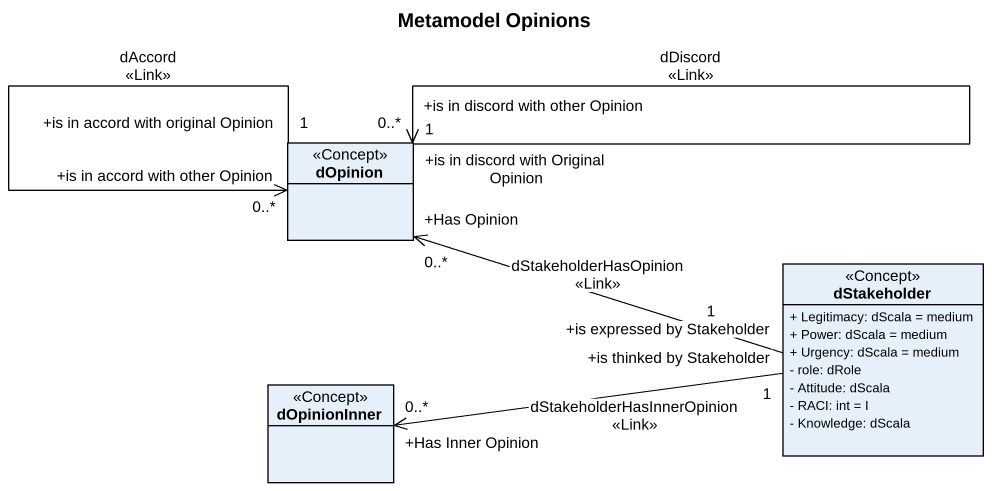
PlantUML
@startuml
title Metamodel Opinions
hide circle
hide empty members
skinparam classAttributeIconSize 0
class dOpinion <<Concept>>
class dStakeholder <<Concept>> {
  + Legitimacy: dScala = medium
  + Power: dScala = medium
  + Urgency: dScala = medium
  - role: dRole
  - Attitude: dScala
  - RACI: int = I
  - Knowledge: dScala
}
class dOpinionInner <<Concept>>
dOpinion "+is in discord with Original Opinion\n1" --> "+is in discord with other Opinion\n0..*" dOpinion : dDiscord\n<<Link>>
dOpinion "+is in accord with original Opinion\n1" --> "+is in accord with other Opinion\n0..*" dOpinion : dAccord\n<<Link>>
dStakeholder "+is expressed by Stakeholder\n1" -left-> "+Has Opinion\n0..*" dOpinion : dStakeholderHasOpinion\n<<Link>>
dStakeholder "+is thinked by Stakeholder\n1" -left-> "+Has Inner Opinion\n0..*" dOpinionInner : dStakeholderHasInnerOpinion\n<<Link>>
@enduml
